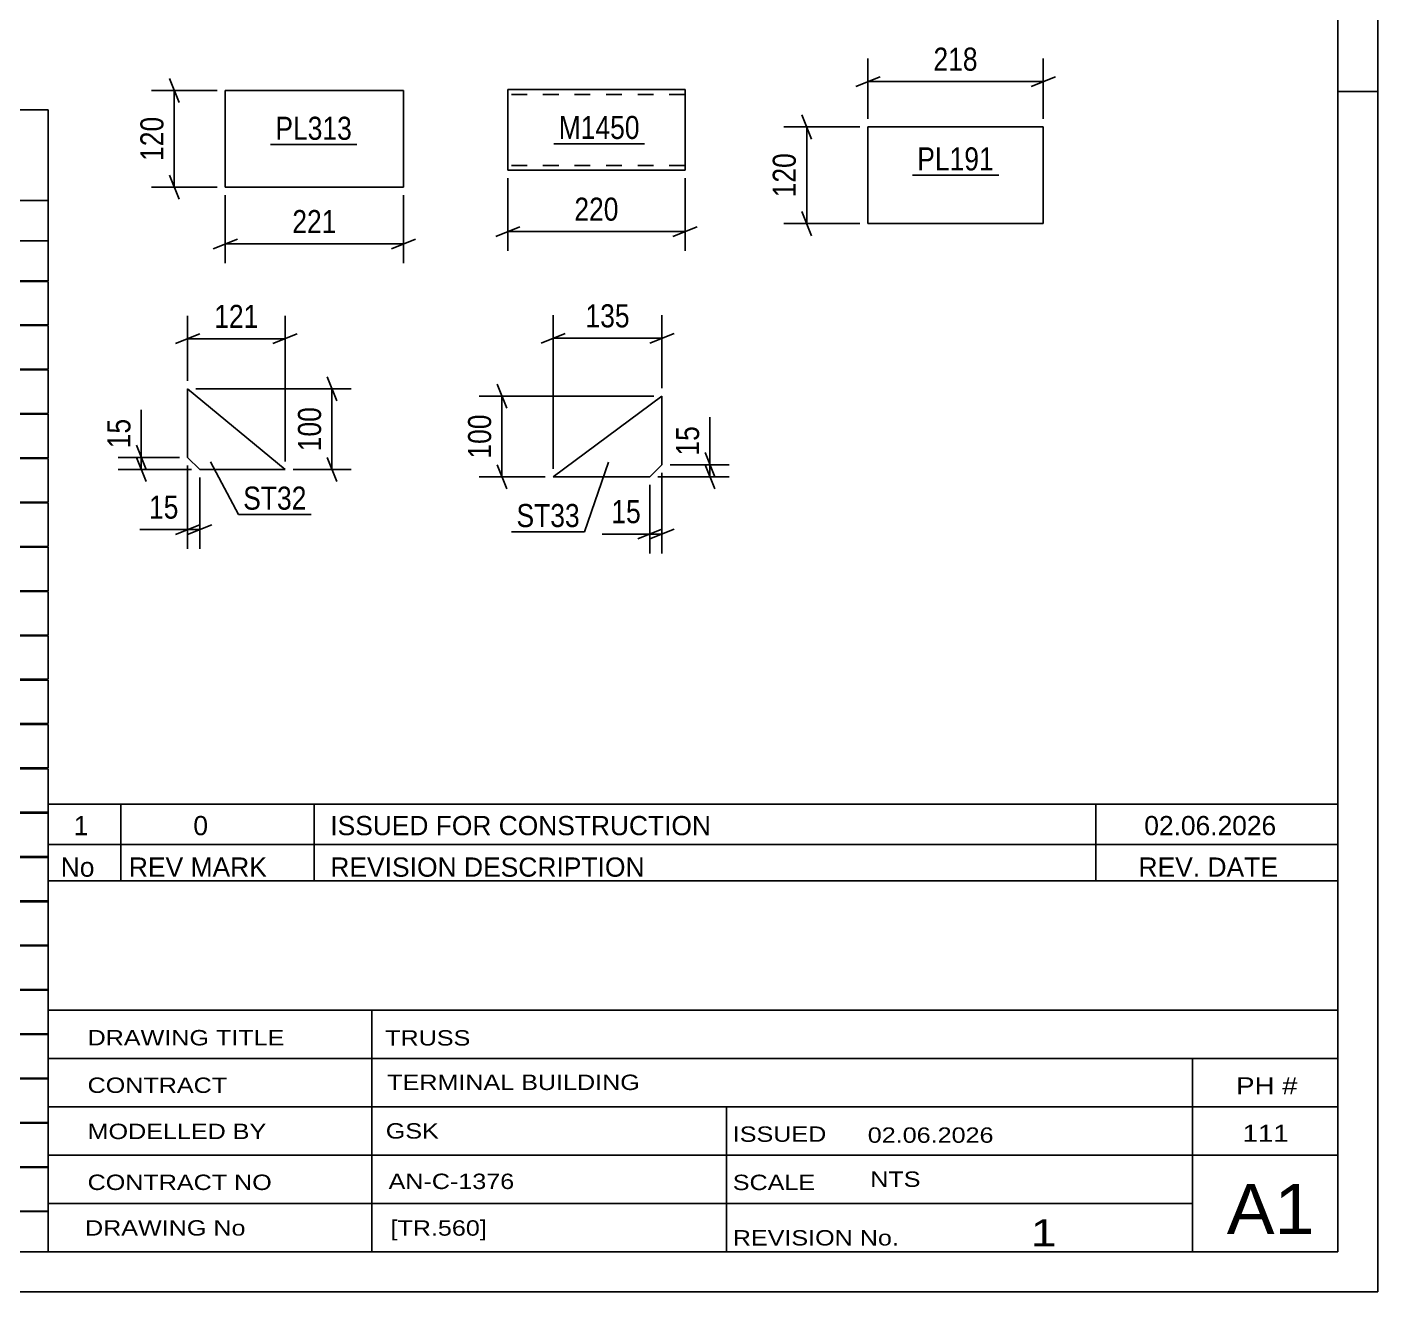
# Model space of a CAD drawing. Header units: millimetres. Extents: x 0 to 594, y 0 to 420.
# Drawn here: x 426.4 to 594, y 0 to 157 of the extents above; entities that cross this region are included whole.
import ezdxf

# ---------------------------------------------------------------- set-up
doc = ezdxf.new("R2010")
doc.units = ezdxf.units.MM
doc.linetypes.add('DXK_LINE_DOT2', pattern=[3.9198, 1.9599, -1.9599])
doc.styles.add('Arial Narrow', font='ARIALN.TTF', dxfattribs={"height": 0.2})

# ---------------------------------------------------------------- blocks, each defined once
blk = doc.blocks.new('Unknown-570323116-1135')
at = {"color": 5, "linetype": 'Continuous'}
for p, q in [((594, 0), (594, 420)), ((589, 5), (589, 415)), ((594, 149), (589, 149)), ((5, 5), (589, 5)), ((0, 0), (594, 0))]:
    blk.add_line(p, q, dxfattribs=at)
blk = doc.blocks.new('Part-570323116-14219 - 14218')
at = {"color": 2, "linetype": 'Continuous'}
for p, q in [((446.29, 103.6), (446.29, 112.1)), ((458.38, 102.1), (446.29, 112.1)), ((447.79, 102.1), (446.29, 103.6)), ((447.79, 102.1), (458.38, 102.1))]:
    blk.add_line(p, q, dxfattribs=at)
blk = doc.blocks.new('Part-570323116-14184 - 14183')
at = {"color": 2, "linetype": 'Continuous'}
for p, q in [((530.71, 132.62), (530.71, 144.62)), ((530.71, 144.62), (552.47, 144.62)), ((552.47, 144.62), (552.47, 132.62)), ((552.47, 132.62), (530.71, 132.62))]:
    blk.add_line(p, q, dxfattribs=at)
blk = doc.blocks.new('Part-570323116-14176 - 14175')
at = {"color": 2, "linetype": 'Continuous'}
for p, q in [((450.97, 137.15), (450.97, 149.15)), ((450.97, 149.15), (473.08, 149.15)), ((473.08, 149.15), (473.08, 137.15)), ((473.08, 137.15), (450.97, 137.15))]:
    blk.add_line(p, q, dxfattribs=at)
blk = doc.blocks.new('Part-570323116-14229 - 14228')
at = {"color": 2, "linetype": 'Continuous'}
for p, q in [((505.15, 111.19), (491.65, 101.19)), ((505.15, 102.69), (505.15, 111.19)), ((503.65, 101.19), (505.15, 102.69)), ((491.65, 101.19), (503.65, 101.19))]:
    blk.add_line(p, q, dxfattribs=at)
blk = doc.blocks.new('Part-570323116-14276 - 14275')
at = {"color": 2, "linetype": 'Continuous'}
for p, q in [((486.02, 149.25), (486.02, 148.05)), ((508.02, 149.25), (486.02, 149.25)), ((508.02, 149.25), (508.02, 149.16)), ((486.02, 139.99), (486.02, 148.05)), ((508.02, 149.16), (508.02, 148.05)), ((508.02, 139.25), (508.02, 148.05)), ((486.02, 139.34), (486.02, 139.99)), ((486.02, 139.25), (486.02, 139.34)), ((508.02, 139.25), (486.02, 139.25))]:
    blk.add_line(p, q, dxfattribs=at)
at = {"color": 7, "linetype": 'DXK_LINE_DOT2'}
for p, q in [((508.02, 149.25), (508.02, 149.25)), ((508.02, 148.65), (486.02, 148.65)), ((508.02, 148.05), (508.02, 148.9)), ((486.02, 139.99), (486.02, 139.6)), ((486.02, 139.85), (486.02, 139.89)), ((508.02, 139.85), (486.02, 139.85)), ((486.02, 139.25), (486.02, 139.25)), ((508.02, 139.85), (508.02, 139.89))]:
    blk.add_line(p, q, dxfattribs=at)
blk = doc.blocks.new('StraightDimension-570323116-14458 - 14218')
at = {"color": 7, "linetype": 'Continuous'}
for p, q in [((463.6, 113.6), (464.8, 110.6)), ((447.29, 112.1), (466.6, 112.1)), ((464.2, 102.1), (464.2, 112.1)), ((464.8, 100.6), (463.6, 103.6)), ((459.38, 102.1), (466.6, 102.1))]:
    blk.add_line(p, q, dxfattribs=at)
at = {"color": 0}
blk.add_wipeout([(463.45, 110.45), (459.25, 110.45), (459.25, 103.76), (463.45, 103.76)], dxfattribs=at)
at = {"color": 3, "style": 'Arial Narrow'}
blk.add_text('100', height=2.863, rotation=90.0002, dxfattribs=at).set_placement((462.85, 104.36))
blk = doc.blocks.new('StraightDimension-570323116-14450 - 14218')
at = {"color": 7, "linetype": 'Continuous'}
for p, q in [((446.29, 113.1), (446.29, 121.17)), ((458.38, 103.1), (458.38, 121.17)), ((444.79, 117.72), (447.79, 118.92)), ((446.29, 118.32), (458.38, 118.32)), ((459.88, 118.92), (456.88, 117.72))]:
    blk.add_line(p, q, dxfattribs=at)
at = {"color": 0}
blk.add_wipeout([(455.67, 119.07), (455.67, 123.27), (448.99, 123.27), (448.99, 119.07)], dxfattribs=at)
at = {"color": 3, "style": 'Arial Narrow'}
blk.add_text('121', height=2.863, dxfattribs=at).set_placement((449.59, 119.67))
blk = doc.blocks.new('StraightDimension-570323116-14454 - 14218')
at = {"color": 7, "linetype": 'Continuous'}
for p, q in [((439.94, 105.1), (441.14, 102.1)), ((445.29, 103.6), (437.69, 103.6)), ((441.14, 100.6), (439.94, 103.6)), ((440.54, 102.1), (440.54, 103.6)), ((446.79, 102.1), (437.69, 102.1))]:
    blk.add_line(p, q, dxfattribs=at)
at = {"color": 0}
blk.add_wipeout([(439.79, 108.99), (435.59, 108.99), (435.59, 104.13), (439.79, 104.13)], dxfattribs=at)
at = {"color": 7, "linetype": 'Continuous'}
blk.add_line((440.54, 103.6), (440.54, 109.51), dxfattribs=at)
blk.add_line((440.54, 103.6), (440.54, 109.51), dxfattribs=at)
at = {"color": 3, "style": 'Arial Narrow'}
blk.add_text('15', height=2.863, rotation=90.0002, dxfattribs=at).set_placement((439.19, 104.73))
blk = doc.blocks.new('StraightDimension-570323116-14446 - 14218')
at = {"color": 7, "linetype": 'Continuous'}
for p, q in [((446.29, 102.6), (446.29, 92.24)), ((447.79, 101.1), (447.79, 92.24)), ((444.79, 94.04), (447.79, 95.24)), ((449.29, 95.24), (446.29, 94.04)), ((446.29, 94.64), (447.79, 94.64))]:
    blk.add_line(p, q, dxfattribs=at)
at = {"color": 0}
blk.add_wipeout([(445.76, 95.39), (445.76, 99.59), (440.9, 99.59), (440.9, 95.39)], dxfattribs=at)
at = {"color": 7, "linetype": 'Continuous'}
blk.add_line((446.29, 94.64), (440.38, 94.64), dxfattribs=at)
blk.add_line((446.29, 94.64), (440.38, 94.64), dxfattribs=at)
at = {"color": 3, "style": 'Arial Narrow'}
blk.add_text('15', height=2.863, dxfattribs=at).set_placement((441.5, 95.99))
blk = doc.blocks.new('StraightDimension-570323116-14418 - 14183')
at = {"color": 7, "linetype": 'Continuous'}
for p, q in [((522.51, 146.12), (523.71, 143.12)), ((529.71, 144.62), (520.26, 144.62)), ((523.11, 132.62), (523.11, 144.62)), ((523.71, 131.12), (522.51, 134.12)), ((529.71, 132.62), (520.26, 132.62))]:
    blk.add_line(p, q, dxfattribs=at)
at = {"color": 0}
blk.add_wipeout([(522.36, 141.96), (518.16, 141.96), (518.16, 135.28), (522.36, 135.28)], dxfattribs=at)
at = {"color": 3, "style": 'Arial Narrow'}
blk.add_text('120', height=2.863, rotation=90.0002, dxfattribs=at).set_placement((521.76, 135.88))
blk = doc.blocks.new('StraightDimension-570323116-14422 - 14183')
at = {"color": 7, "linetype": 'Continuous'}
for p, q in [((530.71, 145.62), (530.71, 153.1)), ((552.47, 145.62), (552.47, 153.1)), ((532.21, 150.85), (529.21, 149.65)), ((530.71, 150.25), (552.47, 150.25)), ((550.97, 149.65), (553.97, 150.85))]:
    blk.add_line(p, q, dxfattribs=at)
at = {"color": 0}
blk.add_wipeout([(544.93, 151), (544.93, 155.2), (538.24, 155.2), (538.24, 151)], dxfattribs=at)
at = {"color": 3, "style": 'Arial Narrow'}
blk.add_text('218', height=2.863, dxfattribs=at).set_placement((538.84, 151.6))
blk = doc.blocks.new('StraightDimension-570323116-14410 - 14175')
at = {"color": 7, "linetype": 'Continuous'}
for p, q in [((444.04, 150.65), (445.24, 147.65)), ((449.97, 149.15), (441.79, 149.15)), ((444.64, 137.15), (444.64, 149.15)), ((445.24, 135.65), (444.04, 138.65)), ((449.97, 137.15), (441.79, 137.15))]:
    blk.add_line(p, q, dxfattribs=at)
at = {"color": 0}
blk.add_wipeout([(443.89, 146.49), (439.69, 146.49), (439.69, 139.8), (443.89, 139.8)], dxfattribs=at)
at = {"color": 3, "style": 'Arial Narrow'}
blk.add_text('120', height=2.863, rotation=90.0002, dxfattribs=at).set_placement((443.29, 140.4))
blk = doc.blocks.new('StraightDimension-570323116-14414 - 14175')
at = {"color": 7, "linetype": 'Continuous'}
for p, q in [((450.97, 136.15), (450.97, 127.69)), ((473.08, 136.15), (473.08, 127.69)), ((452.47, 130.69), (449.47, 129.49)), ((450.97, 130.09), (473.08, 130.09)), ((471.58, 129.49), (474.58, 130.69))]:
    blk.add_line(p, q, dxfattribs=at)
at = {"color": 0}
blk.add_wipeout([(465.37, 130.84), (465.37, 135.04), (458.68, 135.04), (458.68, 130.84)], dxfattribs=at)
at = {"color": 3, "style": 'Arial Narrow'}
blk.add_text('221', height=2.863, dxfattribs=at).set_placement((459.28, 131.44))
blk = doc.blocks.new('StraightDimension-570323116-14470 - 14228')
at = {"color": 7, "linetype": 'Continuous'}
for p, q in [((505.15, 101.69), (505.15, 91.68)), ((503.65, 100.19), (503.65, 91.68)), ((502.15, 93.48), (505.15, 94.68)), ((506.65, 94.68), (503.65, 93.48)), ((503.65, 94.08), (505.15, 94.08))]:
    blk.add_line(p, q, dxfattribs=at)
at = {"color": 0}
blk.add_wipeout([(503.13, 94.83), (503.13, 99.03), (498.27, 99.03), (498.27, 94.83)], dxfattribs=at)
at = {"color": 7, "linetype": 'Continuous'}
blk.add_line((503.65, 94.08), (497.74, 94.08), dxfattribs=at)
blk.add_line((503.65, 94.08), (497.74, 94.08), dxfattribs=at)
at = {"color": 3, "style": 'Arial Narrow'}
blk.add_text('15', height=2.863, dxfattribs=at).set_placement((498.87, 95.43))
blk = doc.blocks.new('StraightDimension-570323116-14462 - 14228')
at = {"color": 7, "linetype": 'Continuous'}
for p, q in [((510.51, 104.19), (511.71, 101.19)), ((506.15, 102.69), (513.51, 102.69)), ((511.71, 99.69), (510.51, 102.69)), ((511.11, 101.19), (511.11, 102.69)), ((504.65, 101.19), (513.51, 101.19))]:
    blk.add_line(p, q, dxfattribs=at)
at = {"color": 0}
blk.add_wipeout([(510.36, 108.07), (506.16, 108.07), (506.16, 103.22), (510.36, 103.22)], dxfattribs=at)
at = {"color": 7, "linetype": 'Continuous'}
blk.add_line((511.11, 102.69), (511.11, 108.6), dxfattribs=at)
blk.add_line((511.11, 102.69), (511.11, 108.6), dxfattribs=at)
at = {"color": 3, "style": 'Arial Narrow'}
blk.add_text('15', height=2.863, rotation=90.0002, dxfattribs=at).set_placement((509.76, 103.82))
blk = doc.blocks.new('StraightDimension-570323116-14474 - 14228')
at = {"color": 7, "linetype": 'Continuous'}
for p, q in [((491.65, 102.19), (491.65, 121.24)), ((505.15, 112.19), (505.15, 121.24)), ((493.15, 118.99), (490.15, 117.79)), ((491.65, 118.39), (505.15, 118.39)), ((503.65, 117.79), (506.65, 118.99))]:
    blk.add_line(p, q, dxfattribs=at)
at = {"color": 0}
blk.add_wipeout([(501.74, 119.14), (501.74, 123.34), (495.06, 123.34), (495.06, 119.14)], dxfattribs=at)
at = {"color": 3, "style": 'Arial Narrow'}
blk.add_text('135', height=2.863, dxfattribs=at).set_placement((495.66, 119.74))
blk = doc.blocks.new('StraightDimension-570323116-14466 - 14228')
at = {"color": 7, "linetype": 'Continuous'}
for p, q in [((484.7, 112.69), (485.9, 109.69)), ((504.15, 111.19), (482.45, 111.19)), ((485.3, 101.19), (485.3, 111.19)), ((485.9, 99.69), (484.7, 102.69)), ((490.65, 101.19), (482.45, 101.19))]:
    blk.add_line(p, q, dxfattribs=at)
at = {"color": 0}
blk.add_wipeout([(484.55, 109.53), (480.35, 109.53), (480.35, 102.85), (484.55, 102.85)], dxfattribs=at)
at = {"color": 3, "style": 'Arial Narrow'}
blk.add_text('100', height=2.863, rotation=90.0002, dxfattribs=at).set_placement((483.95, 103.45))
blk = doc.blocks.new('StraightDimension-570323116-14558 - 14275')
at = {"color": 7, "linetype": 'Continuous'}
for p, q in [((486.02, 138.25), (486.02, 129.23)), ((508.02, 138.25), (508.02, 129.23)), ((487.52, 132.23), (484.52, 131.03)), ((486.02, 131.63), (508.02, 131.63)), ((506.52, 131.03), (509.52, 132.23))]:
    blk.add_line(p, q, dxfattribs=at)
at = {"color": 0}
blk.add_wipeout([(500.37, 132.38), (500.37, 136.58), (493.68, 136.58), (493.68, 132.38)], dxfattribs=at)
at = {"color": 3, "style": 'Arial Narrow'}
blk.add_text('220', height=2.863, dxfattribs=at).set_placement((494.28, 132.98))
blk = doc.blocks.new('Mark-570323116-18094 - 14218')
at = {"color": 0}
blk.add_wipeout([(461.04, 97.11), (461.04, 100.11), (453.19, 100.11), (453.19, 97.11)], dxfattribs=at)
blk.add_wipeout([(461.04, 97.11), (461.04, 100.11), (453.19, 100.11), (453.19, 97.11)], dxfattribs=at)
at = {"color": 30, "linetype": 'Continuous'}
for p, q in [((449.12, 103.06), (452.59, 96.51)), ((452.59, 96.51), (461.64, 96.51))]:
    blk.add_line(p, q, dxfattribs=at)
at = {"color": 3, "style": 'Arial Narrow'}
blk.add_text('ST32', height=2.863, dxfattribs=at).set_placement((453.19, 97.11))
blk = doc.blocks.new('Mark-570323116-14905 - 14183')
at = {"color": 0}
blk.add_wipeout([(546.34, 139.22), (546.34, 142.22), (536.83, 142.22), (536.83, 139.22)], dxfattribs=at)
blk.add_wipeout([(546.34, 139.22), (546.34, 142.22), (536.83, 142.22), (536.83, 139.22)], dxfattribs=at)
at = {"color": 30, "linetype": 'Continuous'}
blk.add_line((536.23, 138.62), (546.94, 138.62), dxfattribs=at)
at = {"color": 3, "style": 'Arial Narrow'}
blk.add_text('PL191', height=2.863, dxfattribs=at).set_placement((536.83, 139.22))
blk = doc.blocks.new('Unknown-570323116-19382')
at = {"color": 7, "linetype": 'Continuous'}
for p, q in [((429, 51.05), (429, 5)), ((429, 51.05), (589, 51.05)), ((589, 51), (589, 5)), ((429, 35), (589, 35)), ((469.14, 35), (469.14, 5)), ((429, 29), (589, 29)), ((571, 5.05), (571, 29.05)), ((429, 23), (589, 23)), ((513.14, 23), (513.14, 5)), ((429, 17), (589, 17)), ((429, 11), (571, 11)), ((429, 5), (589, 5))]:
    blk.add_line(p, q, dxfattribs=at)
at = {"color": 7, "style": 'Arial Narrow'}
for s, height, width, p in [('DRAWING TITLE', 1.9089, 1.425378, (433.88, 30.61)), ('TRUSS', 1.909, 1.425378, (470.81, 30.59)), ('TERMINAL BUILDING', 1.9089, 1.425378, (471.06, 25.07)), ('CONTRACT', 1.909, 1.425378, (433.88, 24.71)), ('MODELLED BY', 1.9089, 1.425378, (433.88, 18.98)), ('GSK', 1.909, 1.425378, (470.88, 19.04)), ('ISSUED', 1.909, 1.425378, (513.94, 18.64)), ('02.06.2026', 1.909, 1.425378, (530.69, 18.52)), ('CONTRACT NO', 1.9089, 1.425378, (433.88, 12.66)), ('AN-C-1376', 1.909, 1.425378, (471.23, 12.78)), ('SCALE', 1.909, 1.425378, (513.94, 12.65)), ('A1', 6.204, 1.25, (575.24, 7.2)), ('DRAWING No', 1.909, 1.425378, (433.56, 7)), ('[TR.560]', 1.909, 1.425378, (471.46, 6.99)), ('1', 3.34, 1.5, (550.91, 5.68)), ('REVISION No.', 1.9089, 1.425378, (513.94, 5.77))]:
    blk.add_text(s, height=height, dxfattribs=dict(at, width=width)).set_placement(p)
at = {"color": 7, "linetype": 'Continuous', "style": 'Arial Narrow'}
for s, height, width, p in [('PH #', 2.1, 1.42538, (576.4, 24.55)), ('111', 2.1, 1.42538, (577.19, 18.65)), ('NTS', 1.909, 1.425378, (531, 13.05))]:
    blk.add_text(s, height=height, dxfattribs=dict(at, width=width)).set_placement(p)
blk = doc.blocks.new('Unknown-570323116-19383')
at = {"color": 7, "linetype": 'Continuous'}
for p, q in [((429, 60.55), (589, 60.55)), ((589, 60.55), (429, 60.55)), ((429, 60.55), (429, 55.55)), ((438, 60.55), (438, 55.55)), ((462, 60.55), (462, 55.55)), ((559, 60.55), (559, 55.55)), ((589, 60.55), (589, 55.55)), ((429, 55.55), (589, 55.55)), ((429, 55.55), (429, 51.05)), ((429, 55.55), (589, 55.55)), ((438, 55.55), (438, 51.05)), ((462, 55.55), (462, 51.05)), ((559, 55.55), (559, 51.05)), ((589, 55.55), (589, 51.05)), ((589, 51.05), (429, 51.05))]:
    blk.add_line(p, q, dxfattribs=at)
at = {"color": 7, "linetype": 'Continuous', "style": 'Arial Narrow'}
for s, height, width, p in [('1', 2.39, 1.196471, (432.16, 56.7)), ('0', 2.39, 1.196471, (447, 56.7)), ('ISSUED FOR CONSTRUCTION', 2.3861, 1.196471, (464, 56.7)), ('02.06.2026', 2.386, 1.196471, (565, 56.7)), ('No', 2.386, 1.2, (430.54, 51.55)), ('REV MARK', 2.386, 1.2, (439, 51.55)), ('REVISION DESCRIPTION', 2.3861, 1.2, (464, 51.55)), ('REV. DATE', 2.386, 1.2, (564.28, 51.55))]:
    blk.add_text(s, height=height, dxfattribs=dict(at, width=width)).set_placement(p)
blk = doc.blocks.new('Unknown-570323116-19384')
at = {"color": 7, "linetype": 'Continuous'}
for p, q in [((269, 146.75), (429, 146.75)), ((269, 135.5), (269, 146.75)), ((429, 146.75), (429, 135.5)), ((269, 135.5), (429, 135.5)), ((269, 135.5), (269, 130.5)), ((429, 135.5), (429, 130.5)), ((269, 130.5), (429, 130.5)), ((269, 130.5), (269, 125.5)), ((293, 130.5), (293, 125.5)), ((328.5, 130.5), (328.5, 125.5)), ((354.5, 130.5), (354.5, 125.5)), ((367.5, 130.5), (367.5, 125.5)), ((385, 130.5), (385, 125.5)), ((407, 130.5), (407, 125.5)), ((429, 130.5), (429, 125.5)), ((269, 125.5), (429, 125.5)), ((269, 125.45), (269, 120.05)), ((269, 125.45), (429, 125.45)), ((293, 125.5), (293, 120)), ((328.5, 125.5), (328.5, 120)), ((354.5, 125.5), (354.5, 120)), ((367.5, 125.5), (367.5, 120)), ((385, 125.5), (385, 120)), ((407, 125.5), (407, 120)), ((429, 125.45), (429, 120.05)), ((269, 120.05), (429, 120.05)), ((269, 119.95), (269, 114.55)), ((269, 119.95), (429, 119.95)), ((293, 120), (293, 114.5)), ((328.5, 120), (328.5, 114.5)), ((354.5, 120), (354.5, 114.5)), ((367.5, 120), (367.5, 114.5)), ((385, 120), (385, 114.5)), ((407, 120), (407, 114.5)), ((429, 119.95), (429, 114.55)), ((269, 114.55), (429, 114.55)), ((269, 114.45), (269, 109.05)), ((269, 114.45), (429, 114.45)), ((293, 114.5), (293, 109)), ((328.5, 114.5), (328.5, 109)), ((354.5, 114.5), (354.5, 109)), ((367.5, 114.5), (367.5, 109)), ((385, 114.5), (385, 109)), ((407, 114.5), (407, 109)), ((429, 114.45), (429, 109.05)), ((269, 109.05), (429, 109.05)), ((293, 109), (293, 103.5)), ((328.5, 109), (328.5, 103.5)), ((354.5, 109), (354.5, 103.5)), ((367.5, 109), (367.5, 103.5)), ((385, 109), (385, 103.5)), ((407, 109), (407, 103.5)), ((269, 108.95), (269, 103.55)), ((269, 108.95), (429, 108.95)), ((429, 108.95), (429, 103.55)), ((269, 103.55), (429, 103.55)), ((269, 103.45), (269, 98.05)), ((269, 103.45), (429, 103.45)), ((293, 103.5), (293, 98)), ((328.5, 103.5), (328.5, 98)), ((354.5, 103.5), (354.5, 98)), ((367.5, 103.5), (367.5, 98)), ((385, 103.5), (385, 98)), ((407, 103.5), (407, 98)), ((429, 103.45), (429, 98.05)), ((269, 98.05), (429, 98.05)), ((269, 97.95), (269, 92.55)), ((269, 97.95), (429, 97.95)), ((293, 98), (293, 92.5)), ((328.5, 98), (328.5, 92.5)), ((354.5, 98), (354.5, 92.5)), ((367.5, 98), (367.5, 92.5)), ((385, 98), (385, 92.5)), ((407, 98), (407, 92.5)), ((429, 97.95), (429, 92.55)), ((269, 92.55), (429, 92.55)), ((269, 92.45), (269, 87.05)), ((269, 92.45), (429, 92.45)), ((293, 92.5), (293, 87)), ((328.5, 92.5), (328.5, 87)), ((354.5, 92.5), (354.5, 87)), ((367.5, 92.5), (367.5, 87)), ((385, 92.5), (385, 87)), ((407, 92.5), (407, 87)), ((429, 92.45), (429, 87.05)), ((269, 87.05), (429, 87.05)), ((269, 86.95), (269, 81.55)), ((269, 86.95), (429, 86.95)), ((293, 87), (293, 81.5)), ((328.5, 87), (328.5, 81.5)), ((354.5, 87), (354.5, 81.5)), ((367.5, 87), (367.5, 81.5)), ((385, 87), (385, 81.5)), ((407, 87), (407, 81.5)), ((429, 86.95), (429, 81.55)), ((269, 81.55), (429, 81.55)), ((269, 81.45), (269, 76.05)), ((269, 81.45), (429, 81.45)), ((293, 81.5), (293, 76)), ((328.5, 81.5), (328.5, 76)), ((354.5, 81.5), (354.5, 76)), ((367.5, 81.5), (367.5, 76)), ((385, 81.5), (385, 76)), ((407, 81.5), (407, 76)), ((429, 81.45), (429, 76.05)), ((269, 76.05), (429, 76.05)), ((269, 75.95), (269, 70.55)), ((269, 75.95), (429, 75.95)), ((293, 76), (293, 70.5)), ((328.5, 76), (328.5, 70.5)), ((354.5, 76), (354.5, 70.5)), ((367.5, 76), (367.5, 70.5)), ((385, 76), (385, 70.5)), ((407, 76), (407, 70.5)), ((429, 75.95), (429, 70.55)), ((269, 70.55), (429, 70.55)), ((269, 70.45), (269, 65.05)), ((269, 70.45), (429, 70.45)), ((293, 70.5), (293, 65)), ((328.5, 70.5), (328.5, 65)), ((354.5, 70.5), (354.5, 65)), ((367.5, 70.5), (367.5, 65)), ((385, 70.5), (385, 65)), ((407, 70.5), (407, 65)), ((429, 70.45), (429, 65.05)), ((269, 65.05), (429, 65.05)), ((269, 64.95), (269, 59.55)), ((269, 64.95), (429, 64.95)), ((293, 65), (293, 59.5)), ((328.5, 65), (328.5, 59.5)), ((354.5, 65), (354.5, 59.5)), ((367.5, 65), (367.5, 59.5)), ((385, 65), (385, 59.5)), ((407, 65), (407, 59.5)), ((429, 64.95), (429, 59.55)), ((269, 59.55), (429, 59.55)), ((269, 59.45), (269, 54.05)), ((269, 59.45), (429, 59.45)), ((293, 59.5), (293, 54)), ((328.5, 59.5), (328.5, 54)), ((354.5, 59.5), (354.5, 54)), ((367.5, 59.5), (367.5, 54)), ((385, 59.5), (385, 54)), ((407, 59.5), (407, 54)), ((429, 59.45), (429, 54.05)), ((269, 54.05), (429, 54.05)), ((269, 53.95), (269, 48.55)), ((269, 53.95), (429, 53.95)), ((293, 54), (293, 48.5)), ((328.5, 54), (328.5, 48.5)), ((354.5, 54), (354.5, 48.5)), ((367.5, 54), (367.5, 48.5)), ((385, 54), (385, 48.5)), ((407, 54), (407, 48.5)), ((429, 53.95), (429, 48.55)), ((269, 48.55), (429, 48.55)), ((269, 48.45), (269, 43.05)), ((269, 48.45), (429, 48.45)), ((293, 48.5), (293, 43)), ((328.5, 48.5), (328.5, 43)), ((354.5, 48.5), (354.5, 43)), ((367.5, 48.5), (367.5, 43)), ((385, 48.5), (385, 43)), ((407, 48.5), (407, 43)), ((429, 48.45), (429, 43.05)), ((269, 43.05), (429, 43.05)), ((269, 42.95), (269, 37.55)), ((269, 42.95), (429, 42.95)), ((293, 43), (293, 37.5)), ((328.5, 43), (328.5, 37.5)), ((354.5, 43), (354.5, 37.5)), ((367.5, 43), (367.5, 37.5)), ((385, 43), (385, 37.5)), ((407, 43), (407, 37.5)), ((429, 42.95), (429, 37.55)), ((269, 37.55), (429, 37.55)), ((269, 37.45), (269, 32.05)), ((269, 37.45), (429, 37.45)), ((293, 37.5), (293, 32)), ((328.5, 37.5), (328.5, 32)), ((354.5, 37.5), (354.5, 32)), ((367.5, 37.5), (367.5, 32)), ((385, 37.5), (385, 32)), ((407, 37.5), (407, 32)), ((429, 37.45), (429, 32.05)), ((269, 32.05), (429, 32.05)), ((269, 31.95), (269, 26.55)), ((269, 31.95), (429, 31.95)), ((293, 32), (293, 26.5)), ((328.5, 32), (328.5, 26.5)), ((354.5, 32), (354.5, 26.5)), ((367.5, 32), (367.5, 26.5)), ((385, 32), (385, 26.5)), ((407, 32), (407, 26.5)), ((429, 31.95), (429, 26.55)), ((269, 26.55), (429, 26.55)), ((269, 26.45), (269, 21.05)), ((269, 26.45), (429, 26.45)), ((293, 26.5), (293, 21)), ((328.5, 26.5), (328.5, 21)), ((354.5, 26.5), (354.5, 21)), ((367.5, 26.5), (367.5, 21)), ((385, 26.5), (385, 21)), ((407, 26.5), (407, 21)), ((429, 26.45), (429, 21.05)), ((269, 21.05), (429, 21.05)), ((269, 20.95), (269, 15.55)), ((269, 20.95), (429, 20.95)), ((293, 21), (293, 15.5)), ((328.5, 21), (328.5, 15.5)), ((354.5, 21), (354.5, 15.5)), ((367.5, 21), (367.5, 15.5)), ((385, 21), (385, 15.5)), ((407, 21), (407, 15.5)), ((429, 20.95), (429, 15.55)), ((269, 15.55), (429, 15.55)), ((269, 15.45), (269, 10.05)), ((269, 15.45), (429, 15.45)), ((293, 15.5), (293, 10)), ((328.5, 15.5), (328.5, 10)), ((354.5, 15.5), (354.5, 10)), ((367.5, 15.5), (367.5, 10)), ((385, 15.5), (385, 10)), ((407, 15.5), (407, 10)), ((429, 15.45), (429, 10.05)), ((269, 10.05), (429, 10.05)), ((269, 10), (429, 10)), ((269, 10), (269, 5)), ((385, 10), (385, 5)), ((407, 10), (407, 5)), ((429, 10), (429, 5)), ((269, 5), (429, 5))]:
    blk.add_line(p, q, dxfattribs=at)
at = {"color": 7, "style": 'Arial Narrow'}
for s, height, width, p in [('GENERAL NOTES & WELD DETAILS :', 2.8633, 1.4, (270.15, 139.06)), ('REFER TYP DRAWING TYP-01', 1.9089, 1.6, (353.7, 139.16)), ("MATERIAL LIST FOR ASSEMBLY MK'D", 1.9089, 1.6, (270.15, 131.56)), ('TR560', 1.909, 1.794707, (362.9, 131.47)), ('1', 1.91, 1.794707, (391.08, 131.56)), ('No. Required', 1.9089, 1.6, (400.41, 131.56)), ('Mark', 1.909, 1.7, (270.34, 126.5)), ('Profile', 1.909, 1.7, (303.41, 126.5)), ('Material', 1.909, 1.7, (333.54, 126.56)), ('No.', 1.909, 1.7, (358.5, 126.56)), ('Length', 1.909, 1.7, (369, 126.56)), ('Area', 1.909, 1.7, (391.5, 126.56)), ('Weight', 1.909, 1.7, (411, 126.56))]:
    blk.add_text(s, height=height, dxfattribs=dict(at, width=width)).set_placement(p)
at = {"color": 7, "linetype": 'Continuous', "style": 'Arial Narrow'}
for s, height, width, p in [('BC364', 1.909, 1.794707, (270.5, 121.06)), ('SHS100*6', 1.909, 1.794707, (295, 121.06)), ('E350', 1.909, 1.794707, (334.74, 121.06)), ('1', 1.91, 1.794707, (358.86, 121.06)), ('5066', 1.909, 1.794707, (371.58, 121.06)), ('2.0', 1.909, 1.794707, (395.32, 121.06)), ('89.7', 1.909, 1.794707, (414.14, 121.06)), ('TR560', 1.909, 1.794707, (270.5, 115.56)), ('SHS100*6', 1.909, 1.794707, (295, 115.56)), ('E350', 1.909, 1.794707, (334.74, 115.56)), ('1', 1.91, 1.794707, (358.86, 115.56)), ('4736', 1.909, 1.794707, (371.58, 115.56)), ('1.9', 1.909, 1.794707, (395.32, 115.56)), ('83.9', 1.909, 1.794707, (414.14, 115.56)), ('M445', 1.909, 1.794707, (270.5, 110.06)), ('SHS91.5*4', 1.909, 1.794707, (295, 110.06)), ('E350', 1.909, 1.794707, (334.74, 110.06)), ('2', 1.91, 1.794707, (358.86, 110.06)), ('3279', 1.909, 1.794707, (371.58, 110.06)), ('1.2', 1.909, 1.794707, (395.32, 110.06)), ('71.3', 1.909, 1.794707, (414.14, 110.06)), ('M442', 1.909, 1.794707, (270.5, 104.56)), ('SHS100*6', 1.909, 1.794707, (295, 104.56)), ('E350', 1.909, 1.794707, (334.74, 104.56)), ('1', 1.91, 1.794707, (358.86, 104.56)), ('3186', 1.909, 1.794707, (371.58, 104.56)), ('1.2', 1.909, 1.794707, (395.32, 104.56)), ('55.1', 1.909, 1.794707, (414.14, 104.56)), ('SP19', 1.909, 1.794707, (270.5, 99.06)), ('PL16*325', 1.909, 1.794707, (295, 99.06)), ('E350', 1.909, 1.794707, (334.74, 99.06)), ('4', 1.91, 1.794707, (358.86, 99.06)), ('325', 1.909, 1.794707, (373.77, 99.06)), ('0.2', 1.909, 1.794707, (395.32, 99.06)), ('53.1', 1.909, 1.794707, (414.14, 99.06)), ('SP20', 1.909, 1.794707, (270.5, 93.56)), ('PL20*380', 1.909, 1.794707, (295, 93.56)), ('E350', 1.909, 1.794707, (334.74, 93.56)), ('2', 1.91, 1.794707, (358.86, 93.56)), ('380', 1.909, 1.794707, (373.77, 93.56)), ('0.3', 1.909, 1.794707, (395.32, 93.56)), ('45.3', 1.909, 1.794707, (414.14, 93.56)), ('PL581', 1.909, 1.794707, (270.5, 88.06)), ('PL12*300', 1.909, 1.794707, (295, 88.06)), ('E350', 1.909, 1.794707, (334.74, 88.06)), ('3', 1.91, 1.794707, (358.86, 88.06)), ('310', 1.909, 1.794707, (373.77, 88.06)), ('0.2', 1.909, 1.794707, (395.32, 88.06)), ('26.3', 1.909, 1.794707, (414.14, 88.06)), ('PL369', 1.909, 1.794707, (270.5, 82.56)), ('PL12*325', 1.909, 1.794707, (295, 82.56)), ('E350', 1.909, 1.794707, (334.74, 82.56)), ('1', 1.91, 1.794707, (358.86, 82.56)), ('394', 1.909, 1.794707, (373.77, 82.56)), ('0.3', 1.909, 1.794707, (395.32, 82.56)), ('11.2', 1.909, 1.794707, (414.14, 82.56)), ('M1362', 1.909, 1.794707, (270.5, 77.06)), ('RHS100*100*6', 1.9089, 1.794707, (295, 77.06)), ('E350', 1.909, 1.794707, (334.74, 77.06)), ('3', 1.91, 1.794707, (358.86, 77.06)), ('196', 1.909, 1.794707, (373.77, 77.06)), ('0.1', 1.909, 1.794707, (395.32, 77.06)), ('10.4', 1.909, 1.794707, (414.14, 77.06)), ('PL368', 1.909, 1.794707, (270.5, 71.56)), ('PL12*300', 1.909, 1.794707, (295, 71.56)), ('E350', 1.909, 1.794707, (334.74, 71.56)), ('1', 1.91, 1.794707, (358.86, 71.56)), ('396', 1.909, 1.794707, (373.77, 71.56)), ('0.2', 1.909, 1.794707, (395.32, 71.56)), ('10.3', 1.909, 1.794707, (414.14, 71.56)), ('TB74', 1.909, 1.794707, (270.5, 66.06)), ('RHS150*110*6', 1.9089, 1.794707, (295, 66.06)), ('E350', 1.909, 1.794707, (334.74, 66.06)), ('2', 1.91, 1.794707, (358.86, 66.06)), ('200', 1.909, 1.794707, (373.77, 66.06)), ('0.1', 1.909, 1.794707, (395.32, 66.06)), ('9.3', 1.909, 1.794707, (416.33, 66.06)), ('PL538', 1.909, 1.794707, (270.5, 60.56)), ('PL10*150', 1.909, 1.794707, (295, 60.56)), ('E350', 1.909, 1.794707, (334.74, 60.56)), ('2', 1.91, 1.794707, (358.86, 60.56)), ('170', 1.909, 1.794707, (373.77, 60.56)), ('0.1', 1.909, 1.794707, (395.32, 60.56)), ('4.0', 1.909, 1.794707, (416.33, 60.56)), ('M1450', 1.909, 1.794707, (270.5, 55.06)), ('RHS100*100*6', 1.9089, 1.794707, (295, 55.06)), ('E350', 1.909, 1.794707, (334.74, 55.06)), ('220', 1.909, 1.794707, (373.77, 55.06)), ('0.1', 1.909, 1.794707, (395.32, 55.06)), ('3.9', 1.909, 1.794707, (416.33, 55.06)), ('1', 1.91, 1.794707, (358.86, 55.06)), ('PL359', 1.909, 1.794707, (270.5, 49.56)), ('PL10*120', 1.909, 1.794707, (295, 49.56)), ('E350', 1.909, 1.794707, (334.74, 49.56)), ('1', 1.91, 1.794707, (358.86, 49.56)), ('396', 1.909, 1.794707, (373.77, 49.56)), ('0.1', 1.909, 1.794707, (395.32, 49.56)), ('3.7', 1.909, 1.794707, (416.33, 49.56)), ('PL370', 1.909, 1.794707, (270.5, 44.06)), ('PL10*120', 1.909, 1.794707, (295, 44.06)), ('E350', 1.909, 1.794707, (334.74, 44.06)), ('1', 1.91, 1.794707, (358.86, 44.06)), ('394', 1.909, 1.794707, (373.77, 44.06)), ('0.1', 1.909, 1.794707, (395.32, 44.06)), ('3.7', 1.909, 1.794707, (416.33, 44.06)), ('ST33', 1.909, 1.794707, (270.5, 38.56)), ('PL8*100', 1.909, 1.794707, (295, 38.56)), ('E350', 1.909, 1.794707, (334.74, 38.56)), ('8', 1.91, 1.794707, (358.86, 38.56)), ('135', 1.909, 1.794707, (373.77, 38.56)), ('0.0', 1.909, 1.794707, (395.32, 38.56)), ('3.3', 1.909, 1.794707, (416.33, 38.56)), ('ST32', 1.909, 1.794707, (270.5, 33.06)), ('PL8*100', 1.909, 1.794707, (295, 33.06)), ('E350', 1.909, 1.794707, (334.74, 33.06)), ('8', 1.91, 1.794707, (358.86, 33.06)), ('121', 1.909, 1.794707, (373.77, 33.06)), ('0.0', 1.909, 1.794707, (395.32, 33.06)), ('3.0', 1.909, 1.794707, (416.33, 33.06)), ('PL312', 1.909, 1.794707, (270.5, 27.56)), ('PL12*168', 1.909, 1.794707, (295, 27.56)), ('E350', 1.909, 1.794707, (334.74, 27.56)), ('1', 1.91, 1.794707, (358.86, 27.56)), ('221', 1.909, 1.794707, (373.77, 27.56)), ('0.1', 1.909, 1.794707, (395.32, 27.56)), ('2.6', 1.909, 1.794707, (416.33, 27.56)), ('PL190', 1.909, 1.794707, (270.5, 22.06)), ('PL12*166', 1.909, 1.794707, (295, 22.06)), ('E350', 1.909, 1.794707, (334.74, 22.06)), ('1', 1.91, 1.794707, (358.86, 22.06)), ('218', 1.909, 1.794707, (373.77, 22.06)), ('0.1', 1.909, 1.794707, (395.32, 22.06)), ('2.5', 1.909, 1.794707, (416.33, 22.06)), ('PL313', 1.909, 1.794707, (270.5, 16.56)), ('PL10*120', 1.909, 1.794707, (295, 16.56)), ('E350', 1.909, 1.794707, (334.74, 16.56)), ('1', 1.91, 1.794707, (358.86, 16.56)), ('221', 1.909, 1.794707, (373.77, 16.56)), ('0.1', 1.909, 1.794707, (395.32, 16.56)), ('2.1', 1.909, 1.794707, (416.33, 16.56)), ('PL191', 1.909, 1.794707, (270.5, 11.06)), ('PL10*120', 1.909, 1.794707, (295, 11.06)), ('E350', 1.909, 1.794707, (334.74, 11.06)), ('1', 1.91, 1.794707, (358.86, 11.06)), ('218', 1.909, 1.794707, (373.77, 11.06)), ('0.1', 1.909, 1.794707, (395.32, 11.06)), ('2.0', 1.909, 1.794707, (416.33, 11.06)), ('Total', 1.909, 1.7, (371.33, 6.5)), ('11.6', 1.909, 1.794707, (392.64, 6.5)), ('496.9', 1.909, 1.794707, (411.96, 6.5))]:
    blk.add_text(s, height=height, dxfattribs=dict(at, width=width)).set_placement(p)
blk = doc.blocks.new('Mark-570323116-14902 - 14175')
at = {"color": 0}
blk.add_wipeout([(466.69, 143.02), (466.69, 146.02), (457.18, 146.02), (457.18, 143.02)], dxfattribs=at)
blk.add_wipeout([(466.69, 143.02), (466.69, 146.02), (457.18, 146.02), (457.18, 143.02)], dxfattribs=at)
at = {"color": 30, "linetype": 'Continuous'}
blk.add_line((456.58, 142.42), (467.29, 142.42), dxfattribs=at)
at = {"color": 3, "style": 'Arial Narrow'}
blk.add_text('PL313', height=2.863, dxfattribs=at).set_placement((457.18, 143.02))
blk = doc.blocks.new('Mark-570323116-14917 - 14228')
at = {"color": 0}
blk.add_wipeout([(494.95, 94.95), (494.95, 97.95), (487.1, 97.95), (487.1, 94.95)], dxfattribs=at)
blk.add_wipeout([(494.95, 94.95), (494.95, 97.95), (487.1, 97.95), (487.1, 94.95)], dxfattribs=at)
at = {"color": 30, "linetype": 'Continuous'}
for p in [(498.51, 103), (486.5, 94.35)]:
    blk.add_line(p, (495.55, 94.35), dxfattribs=at)
at = {"color": 3, "style": 'Arial Narrow'}
blk.add_text('ST33', height=2.863, dxfattribs=at).set_placement((487.1, 94.95))
blk = doc.blocks.new('Mark-570323116-14932 - 14275')
at = {"color": 0}
blk.add_wipeout([(502.39, 143.12), (502.39, 146.12), (492.34, 146.12), (492.34, 143.12)], dxfattribs=at)
blk.add_wipeout([(502.39, 143.12), (502.39, 146.12), (492.34, 146.12), (492.34, 143.12)], dxfattribs=at)
at = {"color": 30, "linetype": 'Continuous'}
blk.add_line((491.74, 142.52), (502.99, 142.52), dxfattribs=at)
at = {"color": 3, "style": 'Arial Narrow'}
blk.add_text('M1450', height=2.863, dxfattribs=at).set_placement((492.34, 143.12))

msp = doc.modelspace()

# ---------------------------------------------------------------- block references
for name in ['Unknown-570323116-1135', 'Part-570323116-14276 - 14275', 'Part-570323116-14176 - 14175', 'Unknown-570323116-19384', 'Part-570323116-14184 - 14183', 'Part-570323116-14219 - 14218', 'Part-570323116-14229 - 14228', 'Unknown-570323116-19383', 'Unknown-570323116-19382']:
    msp.add_blockref(name, (0, 0))

# ---------------------------------------------------------------- next in the draw order: block references
for name in ['StraightDimension-570323116-14410 - 14175', 'Mark-570323116-14902 - 14175', 'Mark-570323116-14932 - 14275', 'StraightDimension-570323116-14418 - 14183', 'Mark-570323116-14905 - 14183', 'StraightDimension-570323116-14558 - 14275', 'StraightDimension-570323116-14458 - 14218', 'StraightDimension-570323116-14470 - 14228']:
    msp.add_blockref(name, (0, 0))

# ---------------------------------------------------------------- next in the draw order: block references
for name in ['StraightDimension-570323116-14422 - 14183', 'StraightDimension-570323116-14414 - 14175', 'StraightDimension-570323116-14450 - 14218', 'StraightDimension-570323116-14462 - 14228']:
    msp.add_blockref(name, (0, 0))

# ---------------------------------------------------------------- next in the draw order: block references
for name in ['StraightDimension-570323116-14474 - 14228', 'StraightDimension-570323116-14454 - 14218']:
    msp.add_blockref(name, (0, 0))

# ---------------------------------------------------------------- next in the draw order: block references
for name in ['StraightDimension-570323116-14466 - 14228', 'StraightDimension-570323116-14446 - 14218']:
    msp.add_blockref(name, (0, 0))

# ---------------------------------------------------------------- next in the draw order: block references
for name in ['Mark-570323116-18094 - 14218', 'Mark-570323116-14917 - 14228']:
    msp.add_blockref(name, (0, 0))

doc.saveas('drawing.dxf')
